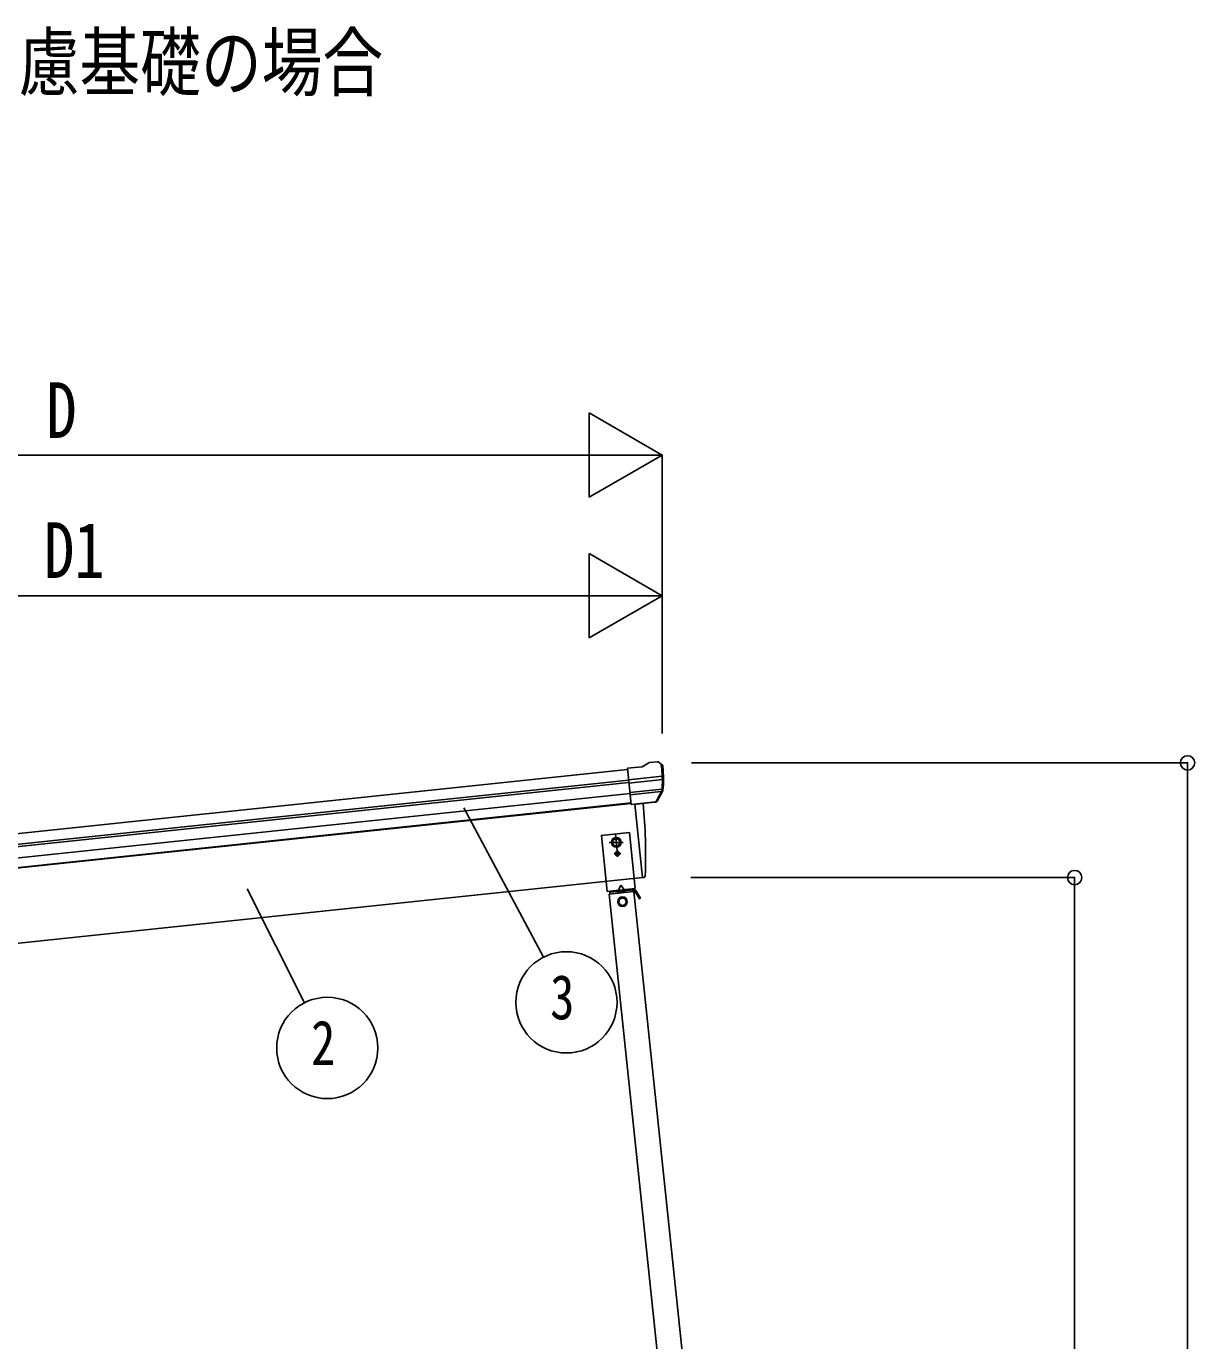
# Model space of a CAD drawing. Units: millimetres, scale not verified. Extents: x -12615 to 12615, y -8910 to 8910.
# Drawn here: x -9486 to -7409, y -2915 to -579 of the extents above; entities that cross this region are included whole.
import ezdxf
from ezdxf.enums import TextEntityAlignment as Align

# ---------------------------------------------------------------- set-up
doc = ezdxf.new("R2010")
doc.units = ezdxf.units.MM
doc.header["$LTSCALE"] = 40
for name, color, linetype in [('0-2_USER1', 3, 'Continuous'), ('0-4_YKK_13', 4, 'Continuous'), ('0-5_YKK_A1', 4, 'Continuous'), ('0-6_YKK_D', 6, 'Continuous')]:
    doc.layers.add(name, color=color, linetype=linetype)
doc.styles.add('ＭＳ ゴシック', font='')
doc.styles.get('ＭＳ ゴシック').set_extended_font_data('MS Gothic')

msp = doc.modelspace()

# ---------------------------------------------------------------- linework, layer by layer
at = {"layer": '0-4_YKK_13'}
for p, q in [((-8364.87, -1886.11), (-8364.87, -1886.11)), ((-8361.21, -1887.2), (-8361.21, -1887.19)), ((-8361.21, -1887.2), (-8356.89, -1890.69)), ((-8356.89, -1890.69), (-8356.03, -1891.39)), ((-8391.19, -1894.91), (-8417.71, -1897.69)), ((-8410.93, -1962.25), (-8417.71, -1897.69)), ((-8415.55, -1918.22), (-8355.81, -1911.95)), ((-8354.64, -1895.09), (-8354.95, -1893.24)), ((-8355.33, -1917.81), (-8414.94, -1924.08)), ((-8356.17, -1934.57), (-8413.2, -1940.56)), ((-8366.12, -1955.81), (-8356.67, -1937.51)), ((-8365.07, -1956.24), (-8354.95, -1937.98)), ((-8357.56, -1939.23), (-8412.74, -1945.03)), ((-8367.57, -1957.46), (-8410.95, -1962.02)), ((-8410.93, -1962.25), (-8400.98, -1961.2)), ((-8404.36, -1961.56), (-8390.65, -2091.93)), ((-8400.98, -1961.2), (-8400.71, -1961.27)), ((-8400.71, -1961.27), (-8375.38, -1958.6)), ((-8375.38, -1958.6), (-8375.12, -1958.48)), ((-8375.12, -1958.48), (-8367.43, -1957.68)), ((-8449.95, -2029.38), (-8424.94, -2029.38)), ((-8435.88, -2044.3), (-8439.02, -2014.46)), ((-8441.11, -2049.27), (-8429.61, -2049.27)), ((-8436.59, -2048.86), (-8437.41, -2048.86)), ((-8435.36, -2055.02), (-8435.36, -2043.52)), ((-8434.13, -2049.68), (-8433.31, -2049.68)), ((-8390.65, -2091.93), (-8388.6, -2091.64)), ((-8406.16, -2116.59), (-8449.92, -2121.19)), ((-8405.3, -2113.48), (-8448.74, -2118.05)), ((-8448.43, -2121.03), (-8448.74, -2118.05)), ((-8434.01, -2119.51), (-8434.32, -2116.53)), ((-8434.06, -2119.02), (-8422.13, -2117.76)), ((-8429.45, -2105.5), (-8433.42, -2114.43)), ((-8429.45, -2105.5), (-8423.7, -2113.4)), ((-8422.07, -2118.26), (-8422.39, -2115.28)), ((-8407.65, -2116.74), (-8407.97, -2113.76)), ((-8407.71, -2116.25), (-8405.04, -2115.97)), ((-8394.34, -2128.36), (-8402.41, -2114.92)), ((-8399.06, -2125.36), (-8396.91, -2124.07))]:
    msp.add_line(p, q, dxfattribs=at)
for points in [[(-8391.19, -1894.91), (-8379.59, -1887.94), (-8379.59, -1887.94)], [(-8378.36, -1887.53), (-8378.36, -1887.53), (-8364.87, -1886.11)], [(-8437.41, -2048.86), (-8437.41, -2049.68), (-8436.59, -2049.68)], [(-8434.95, -2048.04), (-8434.95, -2047.22), (-8435.77, -2047.22), (-8435.77, -2048.04)], [(-8435.77, -2050.5), (-8435.77, -2051.32), (-8434.95, -2051.32), (-8434.95, -2050.5)], [(-8433.31, -2049.68), (-8433.31, -2048.86), (-8434.13, -2048.86)], [(-8394.34, -2128.36), (-8396.48, -2129.65), (-8404.56, -2116.21)]]:
    msp.add_lwpolyline(points, dxfattribs=at)
for points in [[(-8403.7, -2111.3), (-8414.15, -2011.85), (-8463.88, -2017.08), (-8453.43, -2116.53)], [(-8437.45, -2021.88), (-8443.95, -2025.63), (-8443.95, -2033.13), (-8437.45, -2036.89), (-8430.95, -2033.13), (-8430.95, -2025.63)], [(-8413.44, -2114.34), (-8443.27, -2117.47), (-8443.48, -2115.48), (-8413.65, -2112.35)], [(-8426.5, -2127.3), (-8432.93, -2131.16), (-8432.8, -2138.67), (-8426.24, -2142.3), (-8419.8, -2138.44), (-8419.93, -2130.93)]]:
    msp.add_lwpolyline(points, close=True, dxfattribs=at)
for centre, radius in [((-8437.45, -2029.38), 8.5), ((-8437.45, -2029.38), 7.7), ((-8437.45, -2029.38), 6.5), ((-8437.45, -2029.38), 6.5), ((-8437.45, -2029.38), 6.5), ((-8435.36, -2049.27), 3.75), ((-8426.37, -2134.8), 8.5), ((-8426.37, -2134.8), 7.7), ((-8426.37, -2134.8), 6.5)]:
    msp.add_circle(centre, radius, dxfattribs=at)
for centre, radius, start, end in [((-8378.04, -1890.51), 3, 96.02369, 120.97631), ((-8364.35, -1891.08), 5, 51.04426, 95.95574), ((-8548.19, -1916.74), 192.44, 1.4271, 6.57578), ((-8310.54, -1909.83), 45.32, 182.67122, 185.64518), ((-8555.53, -1916.2), 202, 354.13916, 6), ((-8359.34, -1936.13), 3, 332.69111, 354.20009), ((-8555.53, -1916.2), 200.2, 354.20009, 359.53883), ((-8355.15, -1919.15), 1.35, 95.1605, 97.91927), ((-8352.54, -1917.59), 2.74, 179.02151, 184.43412), ((-8357.57, -1936.52), 3, 331, 354.13916), ((-9285.26, -2051.72), 900, 357.63919, 5.84085), ((-8367.69, -1954.78), 2.99, 285.2717, 331.00739), ((-8436.59, -2048.04), 0.82, 270, 0), ((-8436.59, -2050.5), 0.82, 0, 90), ((-8434.13, -2048.04), 0.82, 180, 270), ((-8434.13, -2050.5), 0.82, 90, 180), ((-8389.02, -2088.67), 3, 278, 357.63919), ((-8404.99, -2116.46), 3, 31, 96), ((-8404.99, -2116.46), 0.5, 31, 96)]:
    msp.add_arc(centre, radius, start, end, dxfattribs=at)
for centre, major_axis, ratio, start_param, end_param in [((-8356.9, -1894.69), (-0.87, 5.91), 0.020485, 0.671432, 1.5691306), ((-8362.29, -1890.17), (5.88, -1.31), 0.24881, 0.460585, 0.4641038), ((-8357.91, -1893.72), (-2.34, 1.9), 0.995767, 3.9859716, 4.712389), ((-8553.22, -1938.15), (-20.92, 199.05), 0.994373, 4.7113789, 4.7277536), ((-8367.89, -1954.48), (-0.11, 3), 0.642905, 3.2459383, 4.203928), ((-8367.75, -1954.69), (1.66, -2.51), 0.997631, 5.8041905, 5.8929484), ((-8367.82, -1954.58), (3.53, -2.11), 0.650902, 5.2561448, 5.3289554), ((-8365.45, -1954.23), (1.08, 3.13), 0.040856, 2.1135035, 2.1416249)]:
    msp.add_ellipse(centre, major_axis=major_axis, ratio=ratio, start_param=start_param, end_param=end_param, dxfattribs=at)
at = {"layer": '0-5_YKK_A1'}
for p, q in [((-10413.59, -2109.48), (-8417.5, -1899.68)), ((-10411.6, -2128.38), (-8415.52, -1918.58)), ((-10411.17, -2132.56), (-8415.08, -1922.76)), ((-10409.07, -2152.41), (-8412.99, -1942.62)), ((-8411.23, -1959.35), (-10407.31, -2169.15)), ((-8411.12, -1960.35), (-10336.41, -2162.71)), ((-8404.36, -1961.56), (-8390.65, -2091.93)), ((-8390.65, -2091.93), (-10317.99, -2294.5)), ((-8282.67, -3712.42), (-8449.92, -2121.19)), ((-8238.92, -3707.82), (-8406.16, -2116.59))]:
    msp.add_line(p, q, dxfattribs=at)
at = {"layer": '0-6_YKK_D'}
for p, q in [((-8355.61, -1341.11), (-8485.51, -1266.11)), ((-8485.51, -1266.11), (-8485.51, -1416.11)), ((-10323.99, -1341.11), (-8505.61, -1341.11)), ((-8355.61, -1341.11), (-8615.42, -1341.11)), ((-8355.61, -1341.11), (-8485.51, -1416.11)), ((-8355.61, -1835.78), (-8355.61, -1340.11)), ((-8355.61, -1591.11), (-8485.51, -1516.11)), ((-8485.51, -1516.11), (-8485.51, -1666.11)), ((-10245.74, -1591.11), (-8505.61, -1591.11)), ((-8355.61, -1591.11), (-8615.42, -1591.11)), ((-8355.61, -1591.11), (-8485.51, -1666.11)), ((-8355.61, -1834.78), (-8355.61, -1590.11)), ((-8303.78, -1888.09), (-7420.76, -1888.09)), ((-7421.76, -4294.5), (-7421.76, -1888.09)), ((-8708.32, -1967.91), (-8566.88, -2233.42)), ((-8304.78, -2091.93), (-7621.56, -2091.93)), ((-7622.56, -2091.93), (-7622.56, -4294.5)), ((-9093.52, -2112.16), (-8991.73, -2314.37))]:
    msp.add_line(p, q, dxfattribs=at)
for centre, radius in [((-7421.76, -1888.09), 12.75), ((-7622.56, -2091.93), 12.75), ((-8526.19, -2313.69), 90), ((-8951.26, -2394.76), 90)]:
    msp.add_circle(centre, radius, dxfattribs=at)

# ---------------------------------------------------------------- texts
at = {"layer": '0-2_USER1', "style": 'ＭＳ ゴシック', "width": 0.8}
msp.add_text('土間コンクリート考慮基礎の場合', height=98.97, dxfattribs=at).set_placement((-10471.89, -722.08), align=Align.BOTTOM_LEFT)
at = {"layer": '0-6_YKK_D', "style": 'ＭＳ ゴシック', "width": 0.8}
for s, height, p in [('D', 98.97, (-9450.8, -1340.31)), ('D1', 98.97, (-9454.88, -1589.11)), ('3', 79.18, (-8554.99, -2367.69)), ('2', 79.18, (-8980.06, -2448.76))]:
    msp.add_text(s, height=height, dxfattribs=at).set_placement(p, align=Align.BOTTOM_LEFT)

doc.saveas('drawing.dxf')
